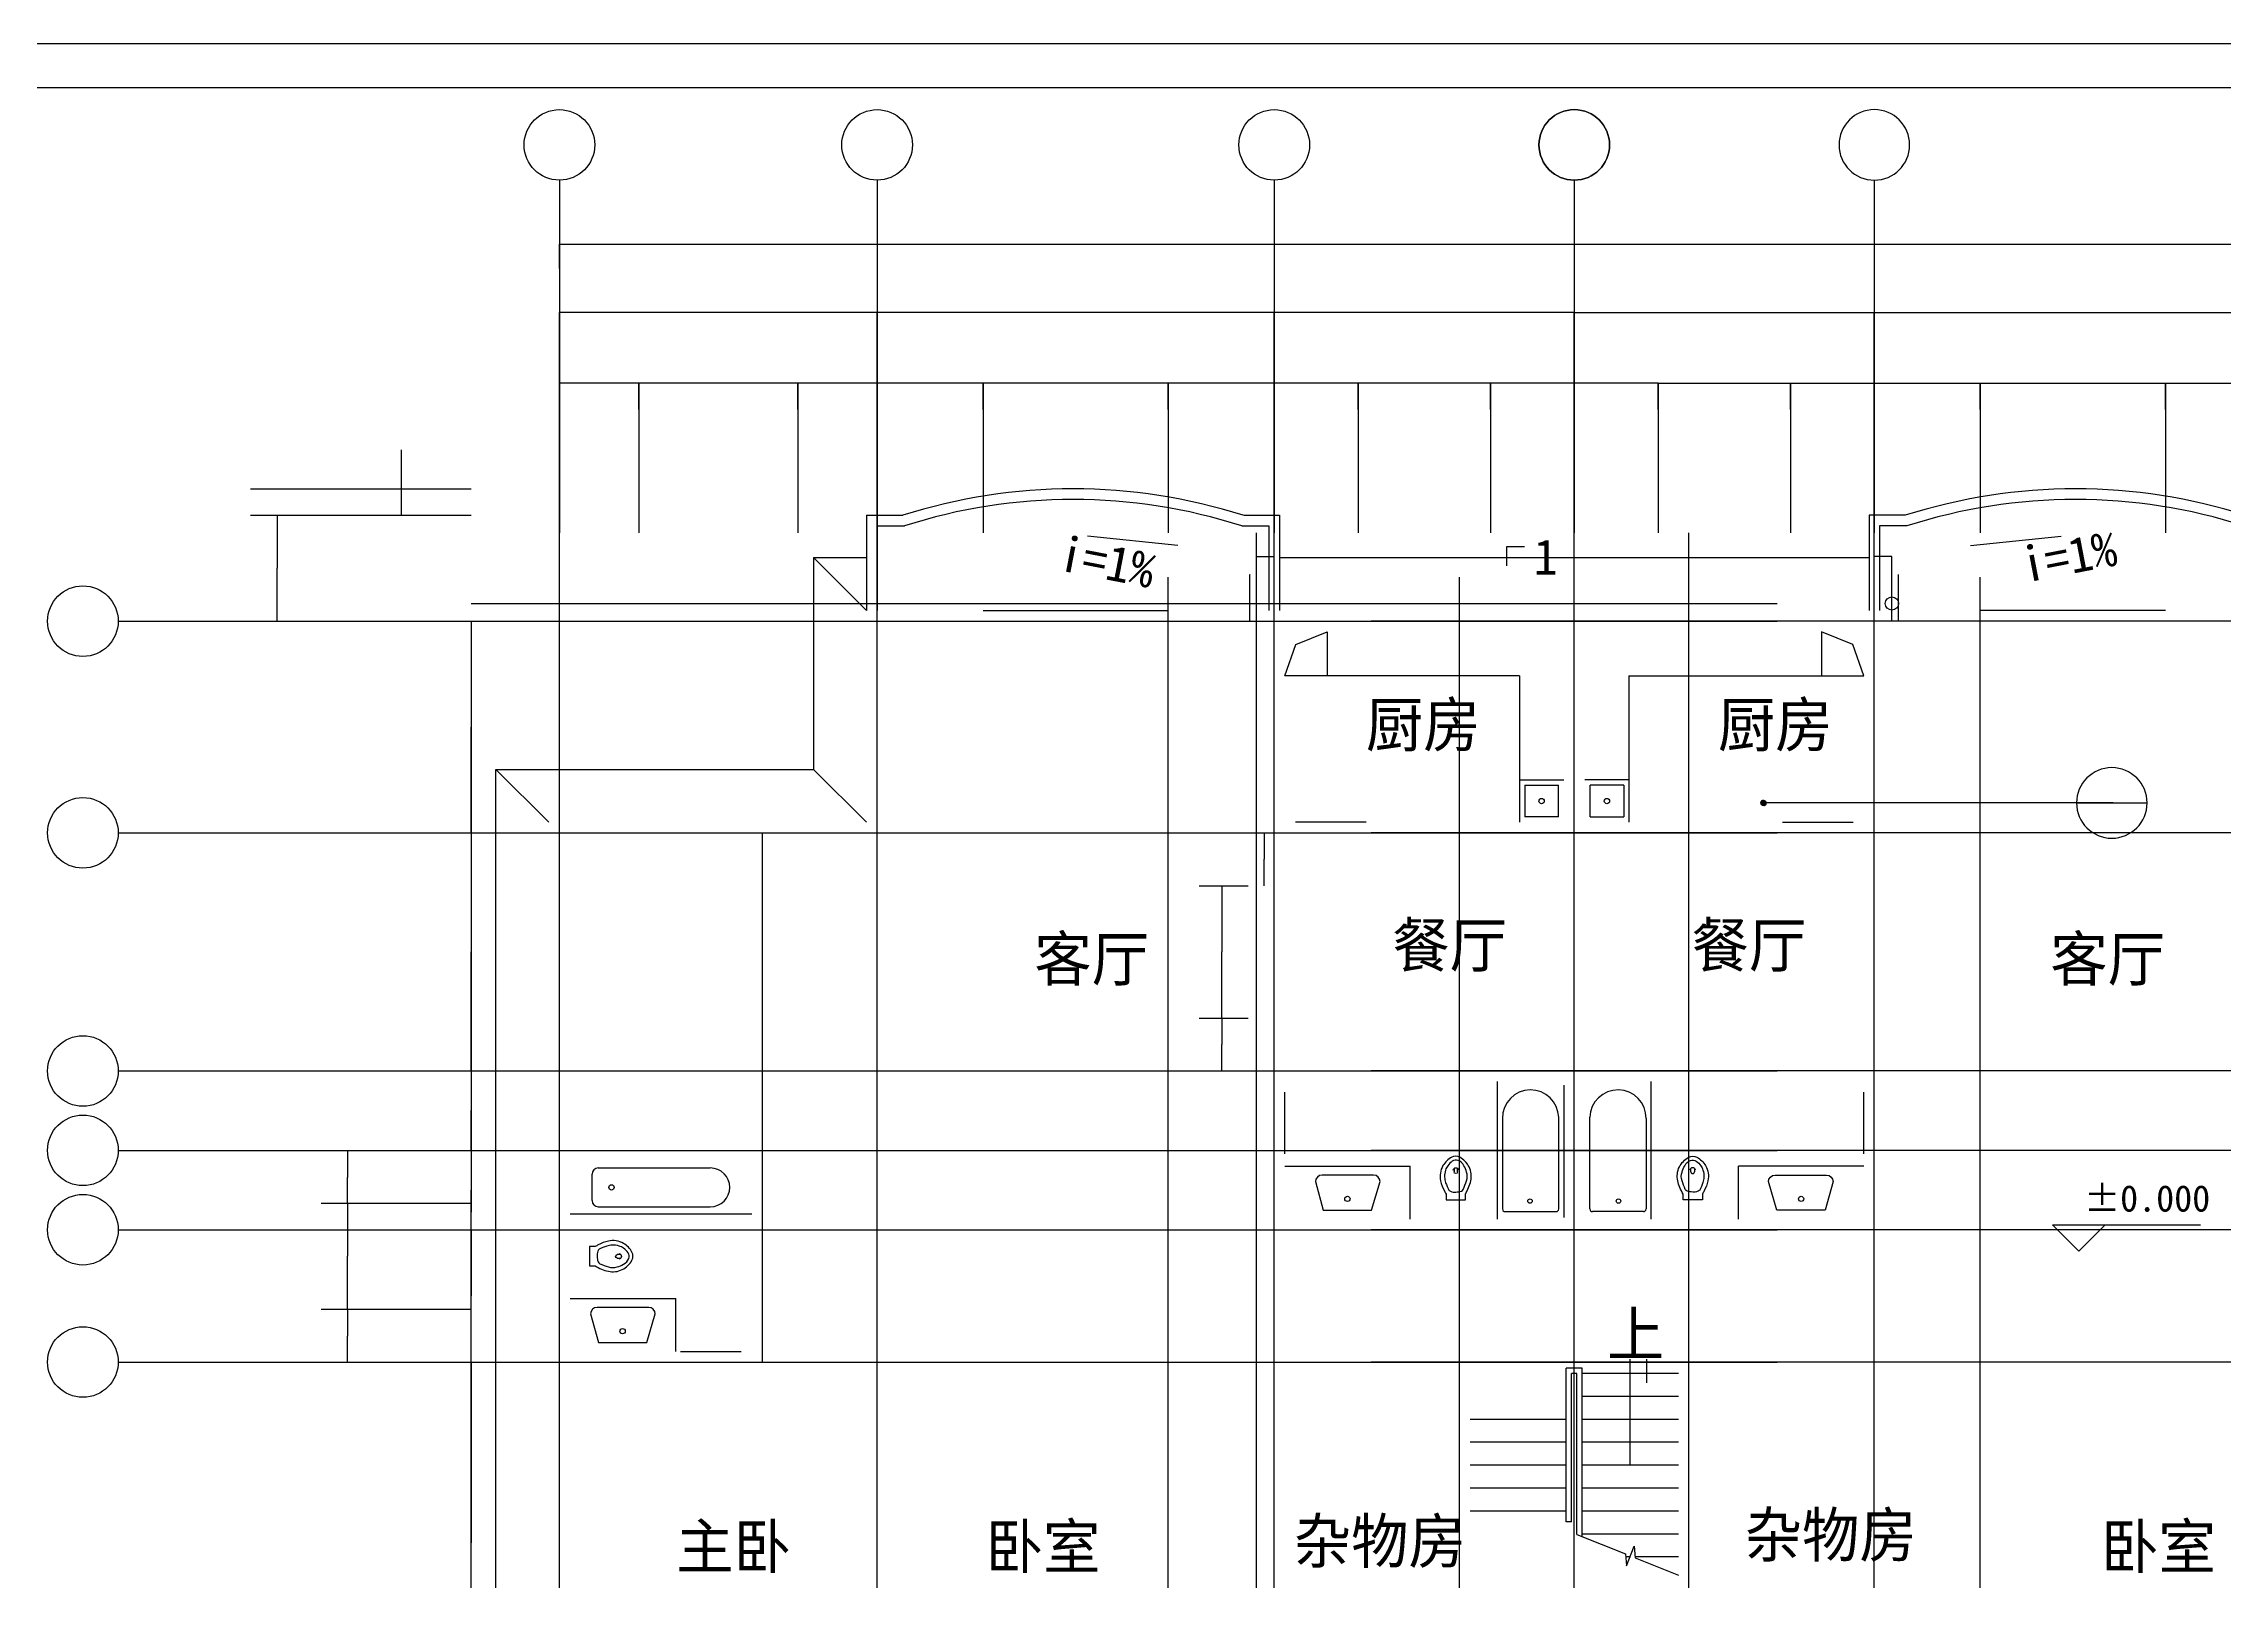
# Model space of a CAD drawing. Header units: metres. Extents: x 338339 to 1133840, y -479113 to 96125.
# Drawn here: x 388016 to 412728, y -170979 to -153543 of the extents above; entities that cross this region are included whole.
import ezdxf

# ---------------------------------------------------------------- set-up
doc = ezdxf.new("R2010")
doc.units = ezdxf.units.M
for name, color, linetype in [('AXIS', 3, 'Continuous'), ('DOTE', 1, 'Continuous'), ('PUB_DIM', 3, 'Continuous'), ('PUB_TEXT', 7, 'Continuous'), ('PUB_TITLE', 4, 'Continuous'), ('STAIR', 2, 'Continuous'), ('WALL', 9, 'Continuous'), ('ZZ-1', 7, 'Continuous')]:
    doc.layers.add(name, color=color, linetype=linetype)
doc.dimstyles.get("Standard").update_dxf_attribs({"dimtxt": 2.5, "dimasz": 2.5, "dimexe": 1.25, "dimexo": 0.625, "dimtad": 1, "dimcen": 2.5, "dimazin": 3, "dimtfac": 1, "dimtmove": 0, "dimatfit": 3})

# ---------------------------------------------------------------- blocks, each defined once
blk = doc.blocks.new('_AXISO')
blk.add_circle((0, 0), 0.5)
blk = doc.blocks.new('$PLAN$00000379')
for p, q in [((-574.82, 18.03), (-536.01, 18.03)), ((-571.79, 18.03), (-571.79, 18.03)), ((-536.01, -21.97), (-576.12, -21.44))]:
    blk.add_line(p, q)
for points in [[(-285, -110, -0.08), (-434.24, -171.11, -0.17), (-591.86, -152.05, -0.15), (-702.09, -45.51, -0.25), (-702.09, 45.51, -0.14), (-606.56, 144.46, -0.19), (-434.24, 171.11, -0.07), (-319.8, 127.98, 0.01), (-285, 110), (-220, 110), (-220, -110)], [(-306.93, -0.87, -0.07), (-317.35, -63.71, -0.22), (-336.99, -85.07, -0.02), (-436.05, -122.27, -0.16), (-533.25, -122.27, -0.08), (-606.18, -91.93, -0.19), (-665.8, -26.45, -0.25), (-657.73, 38.66, -0.08), (-606.18, 90.19, -0.08), (-556.07, 115.14, -0.09), (-476.99, 125.64, -0.07), (-415.74, 114.27, -0.02), (-371.35, 97.08, 0.02), (-336.99, 83.33, -0.16), (-323.76, 73, -0.17), (-307.53, 11.58)]]:
    blk.add_lwpolyline(points, format="xyb", close=True)
for centre, radius, start, end in [((-548.84, -2.59), 33.16, 100.05, 259.95), ((-536.01, -1.97), 20, 270, 90)]:
    blk.add_arc(centre, radius, start, end)
blk = doc.blocks.new('_INDEX2')
blk.add_line((-0.5, 0), (0.5, 0))
blk.add_lwpolyline([(-0.5, 0, 1), (0.5, 0, 1)], format="xyb", close=True)
blk = doc.blocks.new('*D5')
for p, q in [((403659.24, -156591.32), (401960.99, -156591.32)), ((401961.24, -159091.32), (401961.24, -156591.32)), ((405361.49, -156591.32), (403663.24, -156591.32)), ((405361.24, -159091.32), (405361.24, -156591.32))]:
    blk.add_line(p, q)
at = {"layer": 'Defpoints'}
for p in [(405361.24, -156591.32), (401961.24, -159091.32), (405361.24, -159091.32)]:
    blk.add_point(p, dxfattribs=at)
at = {"layer": 'AXIS', "insert": (403661.24, -156591.32), "char_height": 1, "attachment_point": 5}
blk.add_mtext('3400', dxfattribs=at)
blk = doc.blocks.new('*D6')
for p, q in [((399709.24, -156591.32), (397460.99, -156591.32)), ((397461.24, -159091.32), (397461.24, -156591.32)), ((401961.49, -156591.32), (399713.24, -156591.32)), ((401961.24, -159091.32), (401961.24, -156591.32))]:
    blk.add_line(p, q)
at = {"layer": 'Defpoints'}
for p in [(401961.24, -156591.32), (397461.24, -159091.32), (401961.24, -159091.32)]:
    blk.add_point(p, dxfattribs=at)
at = {"layer": 'AXIS', "insert": (399711.24, -156591.32), "char_height": 1, "attachment_point": 5}
blk.add_mtext('4500', dxfattribs=at)
blk = doc.blocks.new('*D7')
for p, q in [((395659.24, -156591.32), (393860.99, -156591.32)), ((393861.24, -159091.32), (393861.24, -156591.32)), ((397461.49, -156591.32), (395663.24, -156591.32)), ((397461.24, -159091.32), (397461.24, -156591.32))]:
    blk.add_line(p, q)
at = {"layer": 'Defpoints'}
for p in [(397461.24, -156591.32), (393861.24, -159091.32), (397461.24, -159091.32)]:
    blk.add_point(p, dxfattribs=at)
at = {"layer": 'AXIS', "insert": (395661.24, -156591.32), "char_height": 1, "attachment_point": 5}
blk.add_mtext('3600', dxfattribs=at)
blk = doc.blocks.new('*D8')
for p, q in [((392861.24, -160091.32), (392861.24, -161291.32)), ((392860.99, -161291.32), (392860.74, -161291.32)), ((392861.24, -162491.32), (392861.24, -161291.32)), ((392861.24, -161291.32), (392861.24, -161291.32)), ((392861.49, -161291.32), (392861.74, -161291.32))]:
    blk.add_line(p, q)
at = {"layer": 'Defpoints'}
for p in [(392861.24, -160091.32), (392861.24, -161291.32), (392861.24, -162491.32)]:
    blk.add_point(p, dxfattribs=at)
at = {"layer": 'AXIS', "insert": (392861.24, -161290.195), "char_height": 1, "attachment_point": 5}
blk.add_mtext('0', dxfattribs=at)
blk = doc.blocks.new('*D9')
for p, q in [((392861.24, -162491.32), (392861.24, -163841.32)), ((392860.99, -163841.32), (392860.74, -163841.32)), ((392861.24, -165191.32), (392861.24, -163841.32)), ((392861.24, -163841.32), (392861.24, -163841.32)), ((392861.49, -163841.32), (392861.74, -163841.32))]:
    blk.add_line(p, q)
at = {"layer": 'Defpoints'}
for p in [(392861.24, -162491.32), (392861.24, -163841.32), (392861.24, -165191.32)]:
    blk.add_point(p, dxfattribs=at)
at = {"layer": 'AXIS', "insert": (392861.24, -163840.195), "char_height": 1, "attachment_point": 5}
blk.add_mtext('0', dxfattribs=at)
blk = doc.blocks.new('*D10')
for p, q in [((392861.24, -165191.32), (392861.24, -165641.32)), ((392860.99, -165641.32), (392860.74, -165641.32)), ((392861.24, -166091.32), (392861.24, -165641.32)), ((392861.24, -165641.32), (392861.24, -165641.32)), ((392861.49, -165641.32), (392861.74, -165641.32))]:
    blk.add_line(p, q)
at = {"layer": 'Defpoints'}
for p in [(392861.24, -165191.32), (392861.24, -165641.32), (392861.24, -166091.32)]:
    blk.add_point(p, dxfattribs=at)
at = {"layer": 'AXIS', "insert": (392861.24, -165640.195), "char_height": 1, "attachment_point": 5}
blk.add_mtext('0', dxfattribs=at)
blk = doc.blocks.new('*D11')
for p, q in [((392861.24, -166091.32), (392861.24, -166541.32)), ((392860.99, -166541.32), (392860.74, -166541.32)), ((392861.24, -166991.32), (392861.24, -166541.32)), ((392861.24, -166541.32), (392861.24, -166541.32)), ((392861.49, -166541.32), (392861.74, -166541.32))]:
    blk.add_line(p, q)
at = {"layer": 'Defpoints'}
for p in [(392861.24, -166091.32), (392861.24, -166541.32), (392861.24, -166991.32)]:
    blk.add_point(p, dxfattribs=at)
at = {"layer": 'AXIS', "insert": (392861.24, -166540.195), "char_height": 1, "attachment_point": 5}
blk.add_mtext('0', dxfattribs=at)
blk = doc.blocks.new('*D12')
for p, q in [((392861.24, -166991.32), (392861.24, -167741.32)), ((392860.99, -167741.32), (392860.74, -167741.32)), ((392861.24, -168491.32), (392861.24, -167741.32)), ((392861.24, -167741.32), (392861.24, -167741.32)), ((392861.49, -167741.32), (392861.74, -167741.32))]:
    blk.add_line(p, q)
at = {"layer": 'Defpoints'}
for p in [(392861.24, -166991.32), (392861.24, -167741.32), (392861.24, -168491.32)]:
    blk.add_point(p, dxfattribs=at)
at = {"layer": 'AXIS', "insert": (392861.24, -167740.195), "char_height": 1, "attachment_point": 5}
blk.add_mtext('0', dxfattribs=at)
blk = doc.blocks.new('*D13')
for p, q in [((392861.24, -168491.32), (392861.24, -170541.32)), ((392860.99, -170541.32), (392860.74, -170541.32)), ((392861.24, -172591.32), (392861.24, -170541.32)), ((392861.24, -170541.32), (392861.24, -170541.32)), ((392861.49, -170541.32), (392861.74, -170541.32))]:
    blk.add_line(p, q)
at = {"layer": 'Defpoints'}
for p in [(392861.24, -168491.32), (392861.24, -170541.32), (392861.24, -172591.32)]:
    blk.add_point(p, dxfattribs=at)
at = {"layer": 'AXIS', "insert": (392861.24, -170540.195), "char_height": 1, "attachment_point": 5}
blk.add_mtext('0', dxfattribs=at)
blk = doc.blocks.new('*D15')
for p, q in [((392861.24, -160091.32), (392861.24, -166791.32)), ((392860.99, -166791.32), (392860.74, -166791.32)), ((392861.24, -173491.32), (392861.24, -166791.32)), ((392861.24, -166791.32), (392861.24, -166791.32)), ((392861.49, -166791.32), (392861.74, -166791.32))]:
    blk.add_line(p, q)
at = {"layer": 'Defpoints'}
for p in [(392861.24, -160091.32), (392861.24, -166791.32), (392861.24, -173491.32)]:
    blk.add_point(p, dxfattribs=at)
at = {"layer": 'AXIS', "insert": (392861.24, -166790.195), "char_height": 1, "attachment_point": 5}
blk.add_mtext('0', dxfattribs=at)
blk = doc.blocks.new('*D28')
for p, q in [((403659.24, -157391.32), (402910.99, -157391.32)), ((402911.24, -157691.32), (402911.24, -157391.32)), ((404411.49, -157391.32), (403663.24, -157391.32)), ((404411.24, -157691.32), (404411.24, -157391.32))]:
    blk.add_line(p, q)
at = {"layer": 'Defpoints'}
for p in [(404411.24, -157391.32), (402911.24, -157691.32), (404411.24, -157691.32)]:
    blk.add_point(p, dxfattribs=at)
at = {"layer": 'PUB_DIM', "insert": (403661.24, -157391.32), "char_height": 1, "attachment_point": 5}
blk.add_mtext('1500', dxfattribs=at)
blk = doc.blocks.new('*D29')
for p, q in [((402434.74, -157391.32), (401960.99, -157391.32)), ((401961.24, -157691.32), (401961.24, -157391.32)), ((402911.49, -157391.32), (402437.74, -157391.32)), ((402911.24, -157691.32), (402911.24, -157391.32))]:
    blk.add_line(p, q)
at = {"layer": 'Defpoints'}
for p in [(402911.24, -157391.32), (401961.24, -157691.32), (402911.24, -157691.32)]:
    blk.add_point(p, dxfattribs=at)
at = {"layer": 'PUB_DIM', "insert": (402436.24, -157391.32), "char_height": 1, "attachment_point": 5}
blk.add_mtext('950', dxfattribs=at)
blk = doc.blocks.new('*D30')
for p, q in [((401359.24, -157391.32), (400760.99, -157391.32)), ((400761.24, -157691.32), (400761.24, -157391.32)), ((401961.49, -157391.32), (401363.24, -157391.32)), ((401961.24, -157691.32), (401961.24, -157391.32))]:
    blk.add_line(p, q)
at = {"layer": 'Defpoints'}
for p in [(401961.24, -157391.32), (400761.24, -157691.32), (401961.24, -157691.32)]:
    blk.add_point(p, dxfattribs=at)
at = {"layer": 'PUB_DIM', "insert": (401361.24, -157391.32), "char_height": 1, "attachment_point": 5}
blk.add_mtext('1200', dxfattribs=at)
blk = doc.blocks.new('*D31')
for p, q in [((399709.24, -157391.32), (398660.99, -157391.32)), ((398661.24, -157691.32), (398661.24, -157391.32)), ((400761.49, -157391.32), (399713.24, -157391.32)), ((400761.24, -157691.32), (400761.24, -157391.32))]:
    blk.add_line(p, q)
at = {"layer": 'Defpoints'}
for p in [(400761.24, -157391.32), (398661.24, -157691.32), (400761.24, -157691.32)]:
    blk.add_point(p, dxfattribs=at)
at = {"layer": 'PUB_DIM', "insert": (399711.24, -157391.32), "char_height": 1, "attachment_point": 5}
blk.add_mtext('2100', dxfattribs=at)
blk = doc.blocks.new('*D32')
for p, q in [((398059.24, -157391.32), (397460.99, -157391.32)), ((397461.24, -157691.32), (397461.24, -157391.32)), ((398661.49, -157391.32), (398063.24, -157391.32)), ((398661.24, -157691.32), (398661.24, -157391.32))]:
    blk.add_line(p, q)
at = {"layer": 'Defpoints'}
for p in [(398661.24, -157391.32), (397461.24, -157691.32), (398661.24, -157691.32)]:
    blk.add_point(p, dxfattribs=at)
at = {"layer": 'PUB_DIM', "insert": (398061.24, -157391.32), "char_height": 1, "attachment_point": 5}
blk.add_mtext('1200', dxfattribs=at)
blk = doc.blocks.new('*D33')
for p, q in [((397009.74, -157391.32), (396560.99, -157391.32)), ((396561.24, -157691.32), (396561.24, -157391.32)), ((397461.49, -157391.32), (397012.74, -157391.32)), ((397461.24, -157691.32), (397461.24, -157391.32))]:
    blk.add_line(p, q)
at = {"layer": 'Defpoints'}
for p in [(397461.24, -157391.32), (396561.24, -157691.32), (397461.24, -157691.32)]:
    blk.add_point(p, dxfattribs=at)
at = {"layer": 'PUB_DIM', "insert": (397011.24, -157391.32), "char_height": 1, "attachment_point": 5}
blk.add_mtext('900', dxfattribs=at)
blk = doc.blocks.new('*D34')
for p, q in [((395659.24, -157391.32), (394760.99, -157391.32)), ((394761.24, -157691.32), (394761.24, -157391.32)), ((396561.49, -157391.32), (395663.24, -157391.32)), ((396561.24, -157691.32), (396561.24, -157391.32))]:
    blk.add_line(p, q)
at = {"layer": 'Defpoints'}
for p in [(396561.24, -157391.32), (394761.24, -157691.32), (396561.24, -157691.32)]:
    blk.add_point(p, dxfattribs=at)
at = {"layer": 'PUB_DIM', "insert": (395661.24, -157391.32), "char_height": 1, "attachment_point": 5}
blk.add_mtext('1800', dxfattribs=at)
blk = doc.blocks.new('*D35')
for p, q in [((394309.74, -157391.32), (393860.99, -157391.32)), ((393861.24, -157691.32), (393861.24, -157391.32)), ((394761.49, -157391.32), (394312.74, -157391.32)), ((394761.24, -157691.32), (394761.24, -157391.32))]:
    blk.add_line(p, q)
at = {"layer": 'Defpoints'}
for p in [(394761.24, -157391.32), (393861.24, -157691.32), (394761.24, -157691.32)]:
    blk.add_point(p, dxfattribs=at)
at = {"layer": 'PUB_DIM', "insert": (394311.24, -157391.32), "char_height": 1, "attachment_point": 5}
blk.add_mtext('900', dxfattribs=at)
blk = doc.blocks.new('*D55')
for p, q in [((408761.24, -159091.32), (408761.24, -156591.32)), ((408761.49, -156591.32), (411009.24, -156591.32)), ((411013.24, -156591.32), (413260.99, -156591.32)), ((413261.24, -159091.32), (413261.24, -156591.32))]:
    blk.add_line(p, q)
at = {"layer": 'Defpoints'}
for p in [(408761.24, -156591.32), (408761.24, -159091.32), (413261.24, -159091.32)]:
    blk.add_point(p, dxfattribs=at)
at = {"layer": 'AXIS', "insert": (411011.24, -156591.32), "char_height": 1, "attachment_point": 5}
blk.add_mtext('4500', dxfattribs=at)
blk = doc.blocks.new('*D56')
for p, q in [((405361.24, -159091.32), (405361.24, -156591.32)), ((405361.49, -156591.32), (407059.24, -156591.32)), ((407063.24, -156591.32), (408760.99, -156591.32)), ((408761.24, -159091.32), (408761.24, -156591.32))]:
    blk.add_line(p, q)
at = {"layer": 'Defpoints'}
for p in [(405361.24, -156591.32), (405361.24, -159091.32), (408761.24, -159091.32)]:
    blk.add_point(p, dxfattribs=at)
at = {"layer": 'AXIS', "insert": (407061.24, -156591.32), "char_height": 1, "attachment_point": 5}
blk.add_mtext('3400', dxfattribs=at)
blk = doc.blocks.new('*D57')
for p, q in [((408761.24, -157691.32), (408761.24, -157391.32)), ((408761.49, -157391.32), (409359.24, -157391.32)), ((409363.24, -157391.32), (409960.99, -157391.32)), ((409961.24, -157691.32), (409961.24, -157391.32))]:
    blk.add_line(p, q)
at = {"layer": 'Defpoints'}
for p in [(408761.24, -157391.32), (408761.24, -157691.32), (409961.24, -157691.32)]:
    blk.add_point(p, dxfattribs=at)
at = {"layer": 'PUB_DIM', "insert": (409361.24, -157391.32), "char_height": 1, "attachment_point": 5}
blk.add_mtext('1200', dxfattribs=at)
blk = doc.blocks.new('*D58')
for p, q in [((409961.24, -157691.32), (409961.24, -157391.32)), ((409961.49, -157391.32), (411009.24, -157391.32)), ((411013.24, -157391.32), (412060.99, -157391.32)), ((412061.24, -157691.32), (412061.24, -157391.32))]:
    blk.add_line(p, q)
at = {"layer": 'Defpoints'}
for p in [(409961.24, -157391.32), (409961.24, -157691.32), (412061.24, -157691.32)]:
    blk.add_point(p, dxfattribs=at)
at = {"layer": 'PUB_DIM', "insert": (411011.24, -157391.32), "char_height": 1, "attachment_point": 5}
blk.add_mtext('2100', dxfattribs=at)
blk = doc.blocks.new('*D60')
for p, q in [((412061.24, -157691.32), (412061.24, -157391.32)), ((412061.49, -157391.32), (412659.24, -157391.32)), ((412663.24, -157391.32), (413260.99, -157391.32)), ((413261.24, -157691.32), (413261.24, -157391.32))]:
    blk.add_line(p, q)
at = {"layer": 'Defpoints'}
for p in [(412061.24, -157391.32), (412061.24, -157691.32), (413261.24, -157691.32)]:
    blk.add_point(p, dxfattribs=at)
at = {"layer": 'PUB_DIM', "insert": (412661.24, -157391.32), "char_height": 1, "attachment_point": 5}
blk.add_mtext('1200', dxfattribs=at)
blk = doc.blocks.new('*D61')
for p, q in [((406311.24, -157691.32), (406311.24, -157391.32)), ((406311.49, -157391.32), (407059.24, -157391.32)), ((407063.24, -157391.32), (407810.99, -157391.32)), ((407811.24, -157691.32), (407811.24, -157391.32))]:
    blk.add_line(p, q)
at = {"layer": 'Defpoints'}
for p in [(406311.24, -157391.32), (406311.24, -157691.32), (407811.24, -157691.32)]:
    blk.add_point(p, dxfattribs=at)
at = {"layer": 'PUB_DIM', "insert": (407061.24, -157391.32), "char_height": 1, "attachment_point": 5}
blk.add_mtext('1500', dxfattribs=at)
blk = doc.blocks.new('*D62')
for p, q in [((407811.24, -157691.32), (407811.24, -157391.32)), ((407811.49, -157391.32), (408284.74, -157391.32)), ((408287.74, -157391.32), (408760.99, -157391.32)), ((408761.24, -157691.32), (408761.24, -157391.32))]:
    blk.add_line(p, q)
at = {"layer": 'Defpoints'}
for p in [(407811.24, -157391.32), (407811.24, -157691.32), (408761.24, -157691.32)]:
    blk.add_point(p, dxfattribs=at)
at = {"layer": 'PUB_DIM', "insert": (408286.24, -157391.32), "char_height": 1, "attachment_point": 5}
blk.add_mtext('950', dxfattribs=at)
blk = doc.blocks.new('*D63')
for p, q in [((393861.24, -156091.32), (393861.24, -155816.32)), ((393861.49, -155816.32), (405358.74, -155816.32)), ((405363.74, -155816.32), (416860.99, -155816.32)), ((416861.24, -156091.32), (416861.24, -155816.32))]:
    blk.add_line(p, q)
at = {"layer": 'Defpoints'}
for p in [(393861.24, -155816.32), (393861.24, -156091.32), (416861.24, -156091.32)]:
    blk.add_point(p, dxfattribs=at)
at = {"layer": 'PUB_DIM', "insert": (405361.24, -155816.32), "char_height": 1, "attachment_point": 5}
blk.add_mtext('23000', dxfattribs=at)
blk = doc.blocks.new('*D65')
for p, q in [((404884.74, -157391.32), (404410.99, -157391.32)), ((404411.24, -157691.32), (404411.24, -157391.32)), ((405361.49, -157391.32), (404887.74, -157391.32)), ((405361.24, -157691.32), (405361.24, -157391.32))]:
    blk.add_line(p, q)
at = {"layer": 'Defpoints'}
for p in [(405361.24, -157391.32), (404411.24, -157691.32), (405361.24, -157691.32)]:
    blk.add_point(p, dxfattribs=at)
at = {"layer": 'PUB_DIM', "insert": (404886.24, -157391.32), "char_height": 1, "attachment_point": 5}
blk.add_mtext('950', dxfattribs=at)
blk = doc.blocks.new('*D66')
for p, q in [((405834.74, -157391.32), (405360.99, -157391.32)), ((405361.24, -157691.32), (405361.24, -157391.32)), ((406311.49, -157391.32), (405837.74, -157391.32)), ((406311.24, -157691.32), (406311.24, -157391.32))]:
    blk.add_line(p, q)
at = {"layer": 'Defpoints'}
for p in [(406311.24, -157391.32), (405361.24, -157691.32), (406311.24, -157691.32)]:
    blk.add_point(p, dxfattribs=at)
at = {"layer": 'PUB_DIM', "insert": (405836.24, -157391.32), "char_height": 1, "attachment_point": 5}
blk.add_mtext('950', dxfattribs=at)
blk = doc.blocks.new('*D67')
for p, q in [((401685.99, -159562.68), (401685.74, -159562.68)), ((401686.24, -160091.32), (401686.24, -159562.68)), ((401686.24, -159891.32), (401686.24, -159562.68)), ((401686.24, -159562.68), (401686.24, -159562.68)), ((401686.49, -159562.68), (401686.74, -159562.68))]:
    blk.add_line(p, q)
at = {"layer": 'Defpoints'}
for p in [(401686.24, -159562.68), (401686.24, -159891.32), (401686.24, -160091.32)]:
    blk.add_point(p, dxfattribs=at)
at = {"layer": 'PUB_DIM', "insert": (401686.24, -159561.555), "char_height": 1, "attachment_point": 5}
blk.add_mtext('0', dxfattribs=at)
blk = doc.blocks.new('*D68')
for p, q in [((401761.24, -160091.32), (401761.24, -159357.85)), ((401761.49, -159357.85), (401859.74, -159357.85)), ((401862.74, -159357.85), (401960.99, -159357.85)), ((401961.24, -160091.32), (401961.24, -159357.85))]:
    blk.add_line(p, q)
at = {"layer": 'Defpoints'}
for p in [(401761.24, -159357.85), (401761.24, -160091.32), (401961.24, -160091.32)]:
    blk.add_point(p, dxfattribs=at)
at = {"layer": 'PUB_DIM', "insert": (401861.24, -159357.85), "char_height": 1, "attachment_point": 5}
blk.add_mtext('200', dxfattribs=at)
blk = doc.blocks.new('*D69')
for p, q in [((409035.99, -159562.68), (409035.74, -159562.68)), ((409036.24, -160091.32), (409036.24, -159562.68)), ((409036.24, -159891.32), (409036.24, -159562.68)), ((409036.24, -159562.68), (409036.24, -159562.68)), ((409036.49, -159562.68), (409036.74, -159562.68))]:
    blk.add_line(p, q)
at = {"layer": 'Defpoints'}
for p in [(409036.24, -159562.68), (409036.24, -159891.32), (409036.24, -160091.32)]:
    blk.add_point(p, dxfattribs=at)
at = {"layer": 'PUB_DIM', "insert": (409036.24, -159561.555), "char_height": 1, "attachment_point": 5}
blk.add_mtext('0', dxfattribs=at)
blk = doc.blocks.new('*D70')
for p, q in [((408859.74, -159357.85), (408760.99, -159357.85)), ((408761.24, -160091.32), (408761.24, -159357.85)), ((408961.49, -159357.85), (408862.74, -159357.85)), ((408961.24, -160091.32), (408961.24, -159357.85))]:
    blk.add_line(p, q)
at = {"layer": 'Defpoints'}
for p in [(408961.24, -159357.85), (408761.24, -160091.32), (408961.24, -160091.32)]:
    blk.add_point(p, dxfattribs=at)
at = {"layer": 'PUB_DIM', "insert": (408861.24, -159357.85), "char_height": 1, "attachment_point": 5}
blk.add_mtext('200', dxfattribs=at)
blk = doc.blocks.new('*D75')
for p, q in [((401848.25, -162491.32), (401848.25, -162791.32)), ((401848, -162791.32), (401847.75, -162791.32)), ((401848.25, -163091.32), (401848.25, -162791.32)), ((401848.25, -162791.32), (401848.25, -162791.32)), ((401848.5, -162791.32), (401848.75, -162791.32))]:
    blk.add_line(p, q)
at = {"layer": 'Defpoints'}
for p in [(401848.25, -162491.32), (401848.25, -162791.32), (401848.25, -163091.32)]:
    blk.add_point(p, dxfattribs=at)
at = {"layer": 'PUB_DIM', "insert": (401848.25, -162790.195), "char_height": 1, "attachment_point": 5}
blk.add_mtext('0', dxfattribs=at)
blk = doc.blocks.new('*D76')
for p, q in [((401366.95, -163091.32), (401366.95, -163841.32)), ((401366.7, -163841.32), (401366.45, -163841.32)), ((401366.95, -164591.32), (401366.95, -163841.32)), ((401366.95, -163841.32), (401366.95, -163841.32)), ((401367.2, -163841.32), (401367.45, -163841.32))]:
    blk.add_line(p, q)
at = {"layer": 'Defpoints'}
for p in [(401366.95, -163091.32), (401366.95, -163841.32), (401366.95, -164591.32)]:
    blk.add_point(p, dxfattribs=at)
at = {"layer": 'PUB_DIM', "insert": (401366.95, -163840.195), "char_height": 1, "attachment_point": 5}
blk.add_mtext('0', dxfattribs=at)
blk = doc.blocks.new('*D77')
for p, q in [((401366.95, -164591.32), (401366.95, -164891.32)), ((401366.7, -164891.32), (401366.45, -164891.32)), ((401366.95, -165191.32), (401366.95, -164891.32)), ((401366.95, -164891.32), (401366.95, -164891.32)), ((401367.2, -164891.32), (401367.45, -164891.32))]:
    blk.add_line(p, q)
at = {"layer": 'Defpoints'}
for p in [(401366.95, -164591.32), (401366.95, -164891.32), (401366.95, -165191.32)]:
    blk.add_point(p, dxfattribs=at)
at = {"layer": 'PUB_DIM', "insert": (401366.95, -164890.195), "char_height": 1, "attachment_point": 5}
blk.add_mtext('0', dxfattribs=at)
blk = doc.blocks.new('*D78')
for p, q in [((390661.24, -158891.32), (390661.24, -159491.32)), ((390660.99, -159491.32), (390660.74, -159491.32)), ((390661.24, -160091.32), (390661.24, -159491.32)), ((390661.24, -159491.32), (390661.24, -159491.32)), ((390661.49, -159491.32), (390661.74, -159491.32))]:
    blk.add_line(p, q)
at = {"layer": 'Defpoints'}
for p in [(390661.24, -158891.32), (390661.24, -159491.32), (390661.24, -160091.32)]:
    blk.add_point(p, dxfattribs=at)
at = {"layer": 'PUB_DIM', "insert": (390661.24, -159490.195), "char_height": 1, "attachment_point": 5}
blk.add_mtext('0', dxfattribs=at)
blk = doc.blocks.new('*D81')
for p, q in [((391461.24, -167891.32), (391461.24, -168196.58)), ((391460.99, -168196.58), (391460.74, -168196.58)), ((391461.24, -168491.32), (391461.24, -168196.58)), ((391461.24, -168196.58), (391461.24, -168196.58)), ((391461.49, -168196.58), (391461.74, -168196.58))]:
    blk.add_line(p, q)
at = {"layer": 'Defpoints'}
for p in [(391461.24, -167891.32), (391461.24, -168196.58), (391461.24, -168491.32)]:
    blk.add_point(p, dxfattribs=at)
at = {"layer": 'PUB_DIM', "insert": (391461.24, -168195.455), "char_height": 1, "attachment_point": 5}
blk.add_mtext('0', dxfattribs=at)
blk = doc.blocks.new('*D82')
for p, q in [((391461.24, -166691.32), (391461.24, -167291.32)), ((391460.99, -167291.32), (391460.74, -167291.32)), ((391461.24, -167891.32), (391461.24, -167291.32)), ((391461.24, -167291.32), (391461.24, -167291.32)), ((391461.49, -167291.32), (391461.74, -167291.32))]:
    blk.add_line(p, q)
at = {"layer": 'Defpoints'}
for p in [(391461.24, -166691.32), (391461.24, -167291.32), (391461.24, -167891.32)]:
    blk.add_point(p, dxfattribs=at)
at = {"layer": 'PUB_DIM', "insert": (391461.24, -167290.195), "char_height": 1, "attachment_point": 5}
blk.add_mtext('0', dxfattribs=at)
blk = doc.blocks.new('*D83')
for p, q in [((391461.24, -166091.32), (391461.24, -166397.56)), ((391460.99, -166397.56), (391460.74, -166397.56)), ((391461.24, -166691.32), (391461.24, -166397.56)), ((391461.24, -166397.56), (391461.24, -166397.56)), ((391461.49, -166397.56), (391461.74, -166397.56))]:
    blk.add_line(p, q)
at = {"layer": 'Defpoints'}
for p in [(391461.24, -166091.32), (391461.24, -166397.56), (391461.24, -166691.32)]:
    blk.add_point(p, dxfattribs=at)
at = {"layer": 'PUB_DIM', "insert": (391461.24, -166396.435), "char_height": 1, "attachment_point": 5}
blk.add_mtext('0', dxfattribs=at)
blk = doc.blocks.new('*D84')
for p, q in [((392069.72, -158147.89), (392069.47, -158147.89)), ((392069.97, -158591.32), (392069.97, -158147.89)), ((392069.97, -158891.32), (392069.97, -158147.89)), ((392069.97, -158147.89), (392069.97, -158147.89)), ((392070.22, -158147.89), (392070.47, -158147.89))]:
    blk.add_line(p, q)
at = {"layer": 'Defpoints'}
for p in [(392069.97, -158147.89), (392069.97, -158591.32), (392069.97, -158891.32)]:
    blk.add_point(p, dxfattribs=at)
at = {"layer": 'PUB_DIM', "insert": (392069.97, -158146.765), "char_height": 1, "attachment_point": 5}
blk.add_mtext('0', dxfattribs=at)

msp = doc.modelspace()

# ---------------------------------------------------------------- hatches: boundary and pattern name
h = msp.add_hatch()
h.set_pattern_fill('SOLID')
h.paths.add_polyline_path([(407536.22, -162152.18, 1), (407476.22, -162152.18, 1)])

# ---------------------------------------------------------------- linework, layer by layer
for p, q in [((397341.24, -158891.32), (397341.24, -159971.32)), ((397341.24, -158891.32), (397751.24, -158891.32)), ((401611.24, -158891.32), (402021.24, -158891.32)), ((401611.24, -158891.32), (402021.24, -158891.32)), ((402021.24, -158891.32), (402021.24, -159971.32)), ((409111.24, -158891.32), (408701.24, -158891.32)), ((409111.24, -158891.32), (408701.24, -158891.32)), ((408701.24, -158891.32), (408701.24, -159971.32)), ((397461.24, -159011.32), (397461.24, -159971.32)), ((397461.24, -159011.32), (397769.98, -159011.32)), ((401592.49, -159011.32), (401901.24, -159011.32)), ((401901.24, -159011.32), (401901.24, -159971.32)), ((409129.98, -159011.32), (408821.24, -159011.32)), ((408821.24, -159011.32), (408821.24, -159971.32)), ((396741.24, -159371.32), (397341.24, -159371.32)), ((396741.24, -159371.32), (396741.24, -161771.32)), ((396741.24, -159371.32), (397341.24, -159971.32)), ((402021.24, -159371.32), (408701.24, -159371.32)), ((398661.24, -159971.32), (400761.24, -159971.32)), ((412061.24, -159971.32), (409961.24, -159971.32)), ((402081.24, -160711.32), (402206.1, -160356.93)), ((402206.1, -160356.93), (402561.24, -160211.32)), ((408516.37, -160356.93), (408161.24, -160211.32)), ((408641.24, -160711.32), (408516.37, -160356.93)), ((404741.24, -160711.32), (402561.24, -160711.32)), ((404741.24, -160711.32), (404741.24, -162371.32)), ((405981.24, -160711.32), (408161.24, -160711.32)), ((405981.24, -160711.32), (405981.24, -162371.32)), ((393141.24, -161771.32), (396741.24, -161771.32)), ((393141.24, -174211.32), (393141.24, -161771.32)), ((393741.24, -162371.32), (393141.24, -161771.32)), ((397341.24, -162371.32), (396741.24, -161771.32)), ((404741.24, -161891.32), (405241.24, -161891.32)), ((404801.24, -161951.32), (405181.24, -161951.32)), ((404801.24, -161951.32), (404801.24, -162311.32)), ((405181.24, -162311.32), (405181.24, -161951.32)), ((405981.24, -161891.32), (405481.24, -161891.32)), ((405921.24, -161951.32), (405541.24, -161951.32)), ((405541.24, -162311.32), (405541.24, -161951.32)), ((405921.24, -161951.32), (405921.24, -162311.32)), ((405181.24, -162311.32), (404801.24, -162311.32)), ((405541.24, -162311.32), (405921.24, -162311.32)), ((411468.43, -162152.18), (407506.22, -162152.18)), ((401109.2, -162491.32), (401667.8, -162491.32)), ((403001.24, -162371.32), (402201.24, -162371.32)), ((407721.24, -162371.32), (408521.24, -162371.32)), ((401109.2, -163091.32), (401667.8, -163091.32)), ((401109.2, -164591.32), (401667.8, -164591.32)), ((401109.2, -165191.32), (401667.8, -165191.32)), ((404491.24, -166871.32), (404491.24, -165311.32)), ((406231.24, -166871.32), (406231.24, -165311.32)), ((402081.24, -166131.32), (402081.24, -165431.32)), ((405241.24, -165352.49), (405241.24, -166852.49)), ((408641.24, -166131.32), (408641.24, -165431.32)), ((404547.62, -165728.41), (404547.72, -166755.94)), ((405184.78, -166756.23), (405184.86, -165716.75)), ((405537.69, -166756.23), (405537.61, -165716.75)), ((406174.86, -165728.41), (406174.75, -166755.94)), ((394301.24, -166291.32), (395571.24, -166291.32)), ((402081.24, -166271.32), (403500.99, -166271.32)), ((403500.99, -166871.32), (403500.99, -166271.32)), ((407221.48, -166871.32), (407221.48, -166271.32)), ((408641.24, -166271.32), (407221.48, -166271.32)), ((394231.24, -166661.32), (394231.24, -166361.32)), ((394301.24, -166731.32), (395571.24, -166731.32)), ((404577.7, -166785.94), (405154.77, -166786.22)), ((406144.77, -166785.94), (405567.7, -166786.22)), ((393981.24, -166811.32), (396041.24, -166811.32)), ((393981.24, -167771.32), (395181.43, -167771.32)), ((395181.43, -168371.32), (395181.43, -167771.32)), ((395231.55, -168373.14), (395921.24, -168371.32)), ((405271.24, -170301.32), (405271.24, -168561.32)), ((405451.24, -168561.32), (405271.24, -168561.32)), ((405331.24, -170301.32), (405331.24, -168621.32)), ((405391.24, -168621.32), (405331.24, -168621.32)), ((405391.24, -170447.22), (405391.24, -168621.32)), ((405451.24, -170471.23), (405451.24, -168561.32)), ((406541.24, -168621.32), (405451.24, -168621.32)), ((406541.24, -168881.32), (405451.24, -168881.32)), ((405271.24, -169141.32), (404181.24, -169141.32)), ((406541.24, -169141.32), (405451.24, -169141.32)), ((405271.24, -169401.32), (404181.24, -169401.32)), ((406541.24, -169401.32), (405451.24, -169401.32)), ((405271.24, -169661.32), (404181.24, -169661.32)), ((406541.24, -169661.32), (405451.24, -169661.32)), ((405271.24, -169921.32), (404181.24, -169921.32)), ((406541.24, -169921.32), (405451.24, -169921.32)), ((405271.24, -170181.32), (404181.24, -170181.32)), ((406541.24, -170181.32), (405451.24, -170181.32)), ((405331.24, -170301.32), (405271.24, -170301.32)), ((406541.24, -170441.32), (405451.24, -170441.32)), ((405991.45, -170701.32), (405943.38, -170701.32)), ((406541.24, -170701.32), (406051.08, -170701.32))]:
    msp.add_line(p, q)
msp.add_lwpolyline([(404595.98, -159462.64), (404595.98, -159244.5), (404799.07, -159244.5)])
for centre, radius in [((408961.24, -159891.32), 75), ((404991.24, -162131.32), 30), ((405731.24, -162131.32), 30), ((407506.22, -162152.18), 30), ((394451.24, -166511.32), 30), ((402790.61, -166641.44), 30), ((404859.98, -166666), 25), ((405862.49, -166666), 25), ((407931.86, -166641.44), 30), ((394577.05, -168141.44), 30)]:
    msp.add_circle(centre, radius)
for centre, radius, start, end in [((399681.24, -164949.49), 6358.17, 72.33, 107.67), ((411041.24, -164949.49), 6358.17, 72.33, 107.67), ((399681.24, -164949.49), 6238.17, 72.16, 107.84), ((411041.24, -164949.49), 6238.17, 72.16, 107.84), ((404866.28, -165724.52), 318.68, 1.4, 180.7), ((405856.2, -165724.52), 318.68, 359.3, 178.6), ((394301.24, -166361.32), 70, 90, 180), ((395571.24, -166511.32), 220, 270, 90), ((394301.24, -166661.32), 70, 180, 270), ((404577.72, -166755.94), 30, 180.01, 269.97), ((405154.78, -166756.22), 30, 269.97, 360), ((405567.69, -166756.22), 30, 180, 270.03), ((406144.75, -166755.94), 30, 270.03, 359.99)]:
    msp.add_arc(centre, radius, start, end)
at = {"layer": 'AXIS'}
for p, q in [((393861.24, -155091.32), (393861.24, -159091.32)), ((397461.24, -155091.32), (397461.24, -159091.32)), ((401961.24, -155091.32), (401961.24, -159091.32)), ((405361.24, -155091.32), (405361.24, -159091.32)), ((405361.24, -155091.32), (405361.24, -159091.32)), ((408761.24, -155091.32), (408761.24, -159091.32)), ((394761.24, -157391.32), (394761.24, -159091.32)), ((396561.24, -157391.32), (396561.24, -159091.32)), ((398661.24, -157391.32), (398661.24, -159091.32)), ((400761.24, -157391.32), (400761.24, -159091.32)), ((402911.24, -157391.32), (402911.24, -159091.32)), ((404411.24, -157391.32), (404411.24, -159091.32)), ((406311.24, -157391.32), (406311.24, -159091.32)), ((407811.24, -157391.32), (407811.24, -159091.32)), ((409961.24, -157391.32), (409961.24, -159091.32)), ((412061.24, -157391.32), (412061.24, -159091.32)), ((390361.24, -158591.32), (392861.24, -158591.32)), ((390361.24, -158891.32), (392861.24, -158891.32)), ((388861.24, -160091.32), (392861.24, -160091.32)), ((388861.24, -162491.32), (392861.24, -162491.32)), ((388861.24, -165191.32), (392861.24, -165191.32)), ((388861.24, -166091.32), (392861.24, -166091.32)), ((391161.24, -166691.32), (392861.24, -166691.32)), ((388861.24, -166991.32), (392861.24, -166991.32)), ((391161.24, -167891.32), (392861.24, -167891.32)), ((388861.24, -168491.32), (392861.24, -168491.32))]:
    msp.add_line(p, q, dxfattribs=at)
at = {"layer": 'DOTE'}
for p, q in [((393861.24, -174491.32), (393861.24, -159091.32)), ((397461.24, -174491.32), (397461.24, -159091.32)), ((401761.24, -173991.32), (401761.24, -159091.32)), ((401961.24, -173991.32), (401961.24, -159091.32)), ((405361.24, -173991.32), (405361.24, -159091.32)), ((406661.24, -174491.32), (406661.24, -159091.32)), ((408761.24, -173991.32), (408761.24, -159091.32)), ((400761.24, -174491.32), (400761.24, -159591.32)), ((404061.24, -174491.32), (404061.24, -159591.32)), ((406661.24, -174491.32), (406661.24, -159591.32)), ((409961.24, -174491.32), (409961.24, -159591.32)), ((392861.24, -159891.32), (407661.24, -159891.32)), ((392861.24, -160091.32), (407661.24, -160091.32)), ((417861.24, -160091.32), (403061.24, -160091.32)), ((392861.24, -162491.32), (407661.24, -162491.32)), ((396161.24, -168491.32), (396161.24, -162491.32)), ((417861.24, -162491.32), (403061.24, -162491.32)), ((392861.24, -165191.32), (407661.24, -165191.32)), ((417861.24, -165191.32), (403061.24, -165191.32)), ((392861.24, -166091.32), (407661.24, -166091.32)), ((417861.24, -166091.32), (403061.24, -166091.32)), ((392861.24, -166991.32), (407661.24, -166991.32)), ((417861.24, -166991.32), (403061.24, -166991.32)), ((392861.24, -168491.32), (407661.24, -168491.32)), ((417861.24, -168491.32), (403061.24, -168491.32))]:
    msp.add_line(p, q, dxfattribs=at)
at = {"layer": 'PUB_DIM'}
for p, q in [((411079.09, -167235.77), (410779.09, -166935.77)), ((410779.09, -166935.77), (411379.09, -166935.77)), ((411379.09, -166935.77), (411079.09, -167235.77)), ((411079.09, -166935.77), (412456.23, -166935.77))]:
    msp.add_line(p, q, dxfattribs=at)
for points in [[(400869.42, -159231.91), (399844.29, -159126.56)], [(409853.05, -159231.91), (410878.18, -159126.56)], [(405996.24, -169661.32), (405996.24, -168460.21)], [(406181.03, -168460.21), (406181.03, -168725.69)]]:
    msp.add_lwpolyline(points, dxfattribs=at)
at = {"layer": 'PUB_TITLE'}
for points in [[(383527.45, -183242.71), (383527.45, -153542.71), (425527.45, -153542.71), (425527.45, -183242.71)], [(386027.45, -182742.71), (425027.45, -182742.71), (425027.45, -154042.71), (386027.45, -154042.71)]]:
    msp.add_lwpolyline(points, close=True, dxfattribs=at)
at = {"layer": 'STAIR'}
for p, q in [((405391.24, -170447.22), (405940.53, -170667.07)), ((405940.53, -170667.07), (405951.64, -170800.78)), ((405951.64, -170800.78), (406040.83, -170577.96)), ((406040.83, -170577.96), (406051.94, -170711.67)), ((406051.94, -170711.67), (406541.24, -170907.51))]:
    msp.add_line(p, q, dxfattribs=at)
at = {"layer": 'WALL'}
for p, q in [((402561.24, -160211.32), (402561.24, -160711.32)), ((408161.24, -160211.32), (408161.24, -160711.32)), ((402561.24, -160711.32), (402081.24, -160711.32)), ((408161.24, -160711.32), (408641.24, -160711.32))]:
    msp.add_line(p, q, dxfattribs=at)
at = {"layer": 'ZZ-1'}
for points in [[(402428.1, -166446.08), (402516.22, -166771.12), (403065.01, -166771.12), (403160.7, -166446.08, 0.41), (403086.14, -166371.52), (402502.66, -166371.52, 0.41), (402428.1, -166446.08)], [(408294.37, -166446.08), (408206.25, -166771.12), (407657.46, -166771.12), (407561.77, -166446.08, -0.41), (407636.33, -166371.52), (408219.81, -166371.52, -0.41), (408294.37, -166446.08)], [(394214.53, -167946.08), (394302.66, -168271.12), (394851.44, -168271.12), (394947.13, -167946.08, 0.41), (394872.57, -167871.52), (394289.1, -167871.52, 0.41), (394214.53, -167946.08)]]:
    msp.add_lwpolyline(points, format="xyb", dxfattribs=at)

# ---------------------------------------------------------------- block references
at = {"xscale": -1, "rotation": 90}
msp.add_blockref('$PLAN$00000379', (404017.9, -166871.32), dxfattribs=at)
at = {"rotation": 270}
msp.add_blockref('$PLAN$00000379', (406704.57, -166871.32), dxfattribs=at)
at = {"xscale": -1}
msp.add_blockref('$PLAN$00000379', (393981.24, -167291.32), dxfattribs=at)
at = {"layer": 'AXIS', "yscale": 800, "zscale": 800}
for p, xscale in [((393861.24, -154691.32), 800), ((397461.24, -154691.32), 800), ((401961.24, -154691.32), 800), ((405361.24, -154691.32), 800), ((405361.24, -154691.32), -800), ((408761.24, -154691.32), -800), ((388461.24, -160091.32), 800), ((388461.24, -162491.32), 800), ((388461.24, -165191.32), 800), ((388461.24, -166091.32), 800), ((388461.24, -166991.32), 800), ((388461.24, -168491.32), 800)]:
    msp.add_blockref('_AXISO', p, dxfattribs=dict(at, xscale=xscale))
at = {"layer": 'PUB_TEXT', "xscale": 799.96, "yscale": 799.96, "zscale": 799.96}
msp.add_blockref('_INDEX2', (411452.87, -162152.18), dxfattribs=at)

# ---------------------------------------------------------------- texts
at = {"layer": 'PUB_DIM'}
msp.add_text('%%p0.000', height=300, dxfattribs=at).set_placement((411139.09, -166785.77))
at = {"layer": 'PUB_TEXT'}
for rotation, p in [(349.05, (399493.41, -159509.84)), (10.95, (410466.05, -159657.4))]:
    msp.add_text('i=1%', height=400, rotation=rotation, dxfattribs=at).set_placement(p)
for s, height, p in [('1', 400, (404901.65, -159563.63)), ('厨房', 500, (402999.78, -161515.04)), ('厨房', 500, (406988.83, -161515.04)), ('客厅', 500, (399242.84, -164170.72)), ('餐厅', 500, (403298.61, -164013.57)), ('餐厅', 500, (406690.01, -164013.57)), ('客厅', 500, (410755.22, -164170.72)), ('上', 500, (405732.11, -168424.6)), ('主卧', 500, (395184.47, -170832.62)), ('卧室', 500, (398692.06, -170832.62)), ('杂物房', 500, (402182.83, -170771.12)), ('杂物房', 500, (407292.46, -170701.66)), ('卧室', 500, (411331.2, -170832.62))]:
    msp.add_text(s, height=height, dxfattribs=at).set_placement(p)

# ---------------------------------------------------------------- dimensions: what is measured, and where the dimension line sits
at = {"layer": 'AXIS'}
for base, p1, p2, picture, middle in [((397461.24, -156591.32), (397461.24, -159091.32), (393861.24, -159091.32), '*D7', (395661.24, -156591.32)), ((401961.24, -156591.32), (401961.24, -159091.32), (397461.24, -159091.32), '*D6', (399711.24, -156591.32)), ((405361.24, -156591.32), (405361.24, -159091.32), (401961.24, -159091.32), '*D5', (403661.24, -156591.32)), ((405361.24, -156591.32), (405361.24, -159091.32), (408761.24, -159091.32), '*D56', (407061.24, -156591.32)), ((408761.24, -156591.32), (408761.24, -159091.32), (413261.24, -159091.32), '*D55', (411011.24, -156591.32)), ((392861.24, -161291.32), (392861.24, -160091.32), (392861.24, -162491.32), '*D8', (392861.24, -161290.195)), ((392861.24, -166791.32), (392861.24, -160091.32), (392861.24, -173491.32), '*D15', (392861.24, -166790.195)), ((392861.24, -163841.32), (392861.24, -162491.32), (392861.24, -165191.32), '*D9', (392861.24, -163840.195)), ((392861.24, -165641.32), (392861.24, -165191.32), (392861.24, -166091.32), '*D10', (392861.24, -165640.195)), ((392861.24, -166541.32), (392861.24, -166091.32), (392861.24, -166991.32), '*D11', (392861.24, -166540.195)), ((392861.24, -167741.32), (392861.24, -166991.32), (392861.24, -168491.32), '*D12', (392861.24, -167740.195)), ((392861.24, -170541.32), (392861.24, -168491.32), (392861.24, -172591.32), '*D13', (392861.24, -170540.195))]:
    dim = msp.add_linear_dim(base=base, p1=p1, p2=p2, dimstyle='Standard', dxfattribs=at)
    dim.commit()
    dim.dimension.update_dxf_attribs({"geometry": picture, "text_midpoint": middle})
at = {"layer": 'PUB_DIM'}
for base, p1, p2, picture, middle in [((393861.24, -155816.32), (393861.24, -156091.32), (416861.24, -156091.32), '*D63', (405361.24, -155816.32)), ((394761.24, -157391.32), (394761.24, -157691.32), (393861.24, -157691.32), '*D35', (394311.24, -157391.32)), ((396561.24, -157391.32), (396561.24, -157691.32), (394761.24, -157691.32), '*D34', (395661.24, -157391.32)), ((397461.24, -157391.32), (397461.24, -157691.32), (396561.24, -157691.32), '*D33', (397011.24, -157391.32)), ((398661.24, -157391.32), (398661.24, -157691.32), (397461.24, -157691.32), '*D32', (398061.24, -157391.32)), ((400761.24, -157391.32), (400761.24, -157691.32), (398661.24, -157691.32), '*D31', (399711.24, -157391.32)), ((401961.24, -157391.32), (401961.24, -157691.32), (400761.24, -157691.32), '*D30', (401361.24, -157391.32)), ((402911.24, -157391.32), (402911.24, -157691.32), (401961.24, -157691.32), '*D29', (402436.24, -157391.32)), ((404411.24, -157391.32), (404411.24, -157691.32), (402911.24, -157691.32), '*D28', (403661.24, -157391.32)), ((405361.24, -157391.32), (405361.24, -157691.32), (404411.24, -157691.32), '*D65', (404886.24, -157391.32)), ((406311.24, -157391.32), (406311.24, -157691.32), (405361.24, -157691.32), '*D66', (405836.24, -157391.32)), ((406311.24, -157391.32), (406311.24, -157691.32), (407811.24, -157691.32), '*D61', (407061.24, -157391.32)), ((407811.24, -157391.32), (407811.24, -157691.32), (408761.24, -157691.32), '*D62', (408286.24, -157391.32)), ((408761.24, -157391.32), (408761.24, -157691.32), (409961.24, -157691.32), '*D57', (409361.24, -157391.32)), ((409961.24, -157391.32), (409961.24, -157691.32), (412061.24, -157691.32), '*D58', (411011.24, -157391.32)), ((412061.24, -157391.32), (412061.24, -157691.32), (413261.24, -157691.32), '*D60', (412661.24, -157391.32)), ((392069.97, -158147.89), (392069.97, -158591.32), (392069.97, -158891.32), '*D84', (392069.97, -158146.765)), ((390661.24, -159491.32), (390661.24, -158891.32), (390661.24, -160091.32), '*D78', (390661.24, -159490.195)), ((401761.24, -159357.85), (401761.24, -160091.32), (401961.24, -160091.32), '*D68', (401861.24, -159357.85)), ((408961.24, -159357.85), (408961.24, -160091.32), (408761.24, -160091.32), '*D70', (408861.24, -159357.85)), ((401686.24, -159562.68), (401686.24, -160091.32), (401686.24, -159891.32), '*D67', (401686.24, -159561.555)), ((409036.24, -159562.68), (409036.24, -160091.32), (409036.24, -159891.32), '*D69', (409036.24, -159561.555)), ((401848.25, -162791.32), (401848.25, -162491.32), (401848.25, -163091.32), '*D75', (401848.25, -162790.195)), ((401366.95, -163841.32), (401366.95, -163091.32), (401366.95, -164591.32), '*D76', (401366.95, -163840.195)), ((401366.95, -164891.32), (401366.95, -164591.32), (401366.95, -165191.32), '*D77', (401366.95, -164890.195)), ((391461.24, -166397.56), (391461.24, -166691.32), (391461.24, -166091.32), '*D83', (391461.24, -166396.435)), ((391461.24, -167291.32), (391461.24, -167891.32), (391461.24, -166691.32), '*D82', (391461.24, -167290.195)), ((391461.24, -168196.58), (391461.24, -168491.32), (391461.24, -167891.32), '*D81', (391461.24, -168195.455))]:
    dim = msp.add_linear_dim(base=base, p1=p1, p2=p2, dimstyle='Standard', dxfattribs=at)
    dim.commit()
    dim.dimension.update_dxf_attribs({"geometry": picture, "text_midpoint": middle})

doc.saveas('drawing.dxf')
